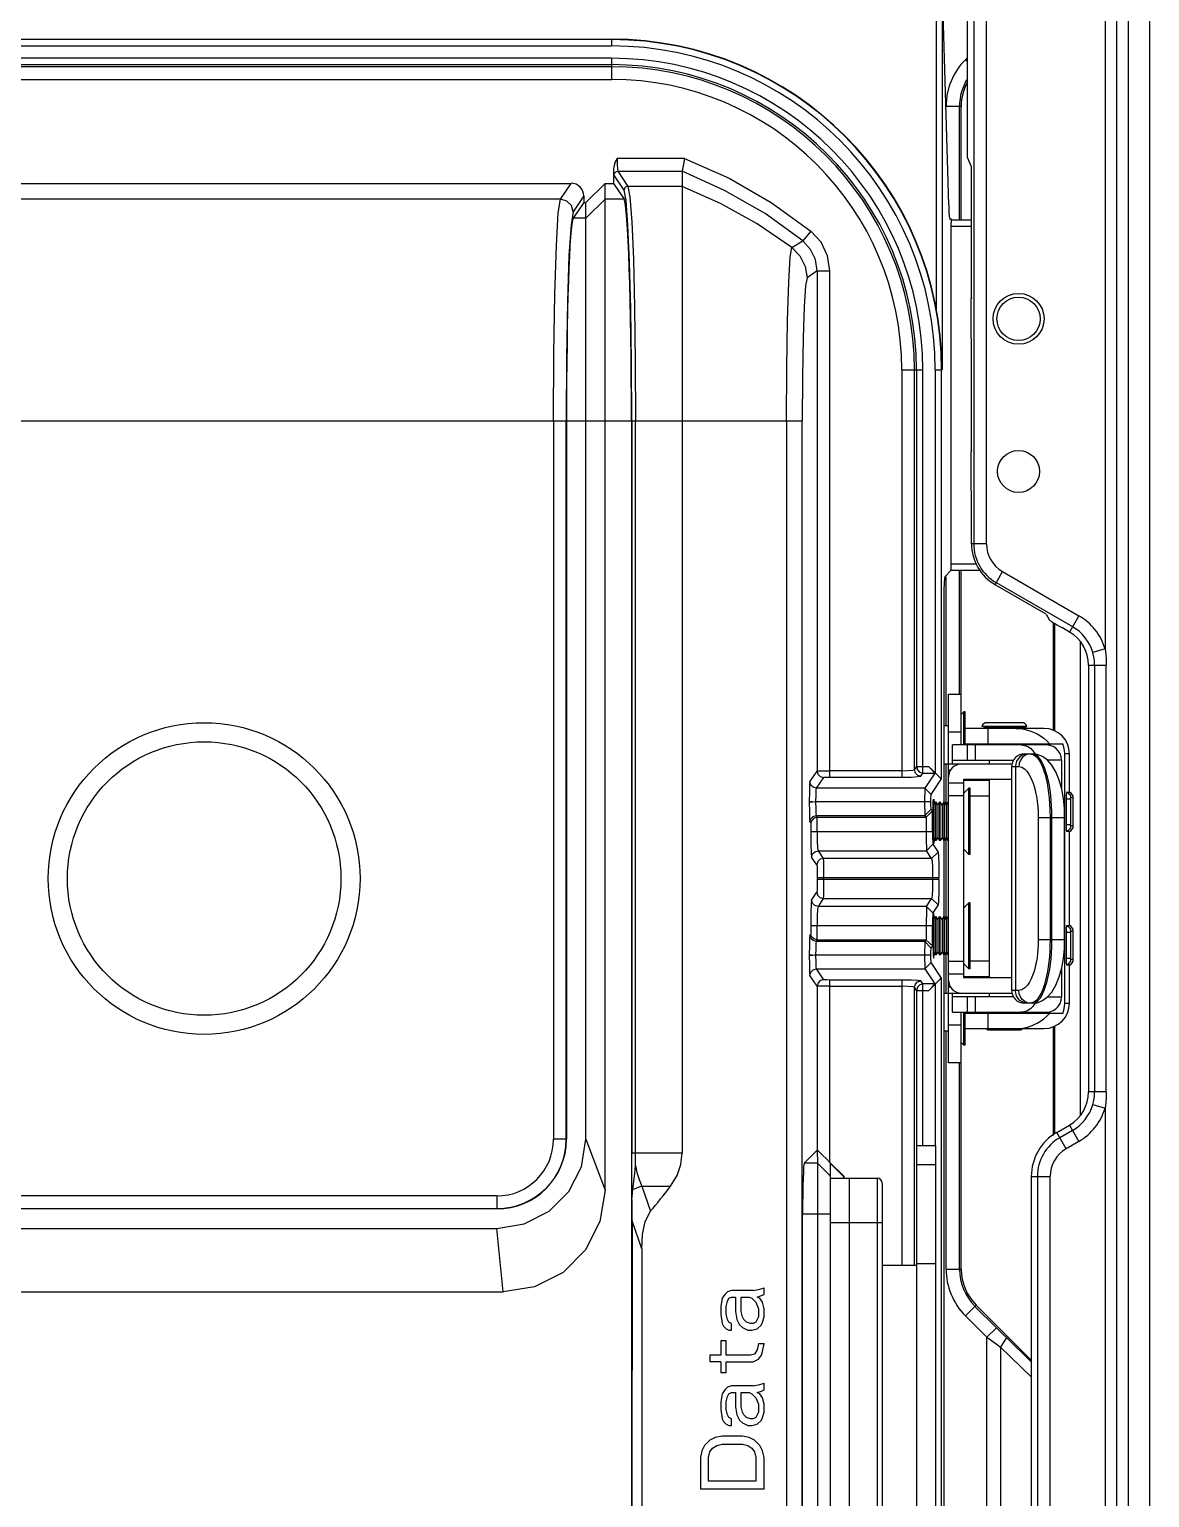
# Model space of a CAD drawing. Header units: millimetres. Extents: x -3132 to 28633, y 682 to 5849.
# Drawn here: x 23297.2 to 23385.2, y 2897.1 to 3012.5 of the extents above; entities that cross this region are included whole.
import ezdxf

# ---------------------------------------------------------------- set-up
doc = ezdxf.new("R2010")
doc.units = ezdxf.units.MM

# ---------------------------------------------------------------- blocks, each defined once
blk = doc.blocks.new('rtjg')
at = {"linetype": 'Continuous'}
for p, q in [((18550.87, 2650.12), (18550.87, 2753.38)), ((18560.19, 2753.38), (18560.19, 2641.86)), ((18562.02, 1774.2), (18562.02, 2753.42)), ((18549.87, 2752.31), (18549.87, 2650.12)), ((18561.11, 1775.24), (18561.11, 2752.38)), ((18563.69, 2752.42), (18563.69, 1775.2)), ((18549.39, 2680.49), (18549.39, 2737.31)), ((18547.9, 2676.78), (18547.43, 2692.7)), ((18546.91, 2691.33), (18546.91, 2668.58)), ((18547.41, 2663.81), (18547.41, 2691.33)), ((18521.39, 2689.76), (18457.39, 2689.76)), ((18521.39, 2689.76), (18521.39, 2689.26)), ((18457.39, 2689.26), (18521.39, 2689.26)), ((18521.39, 2688.29), (18457.39, 2688.29)), ((18521.39, 2688.29), (18521.39, 2686.63)), ((18549.39, 2688.36), (18549.21, 2688.18)), ((18549.21, 2688.18), (18549.39, 2688.01)), ((18457.39, 2687.79), (18521.39, 2687.79)), ((18521.39, 2687.63), (18457.39, 2687.63)), ((18457.39, 2686.63), (18521.39, 2686.63)), ((18548.88, 2684.51), (18547.7, 2684.51)), ((18548.75, 2675.57), (18548.75, 2684.51)), ((18548.88, 2675.57), (18548.88, 2684.51)), ((18527.14, 2680.42), (18521.85, 2680.42)), ((18527.14, 2680.42), (18526.95, 2679.42)), ((18549.69, 2679.76), (18549.39, 2680.49)), ((18521.56, 2679.6), (18521.56, 2678.46)), ((18522.39, 2677.92), (18521.59, 2679.12)), ((18521.89, 2679.42), (18522.69, 2678.22)), ((18521.89, 2679.42), (18526.95, 2679.42)), ((18526.95, 2679.42), (18526.95, 2602.21)), ((18549.69, 2669.47), (18549.69, 2679.76)), ((18460.55, 2678.46), (18518.22, 2678.46)), ((18517.39, 2677.22), (18518.22, 2678.46)), ((18519.39, 2676.96), (18520.89, 2678.46)), ((18520.89, 2599.31), (18520.89, 2678.46)), ((18520.89, 2678.46), (18521.56, 2678.46)), ((18521.56, 2678.46), (18522.39, 2677.22)), ((18526.95, 2678.22), (18522.69, 2678.22)), ((18517.39, 2677.22), (18461.39, 2677.22)), ((18519.22, 2677.47), (18518.39, 2676.22)), ((18519.22, 2676.96), (18518.39, 2675.72)), ((18519.22, 2677.47), (18519.22, 2676.96)), ((18519.22, 2676.96), (18519.39, 2676.96)), ((18520.89, 2677.22), (18519.39, 2675.72)), ((18519.39, 2603.31), (18519.39, 2676.96)), ((18522.39, 2677.22), (18520.89, 2677.22)), ((18519.39, 2675.72), (18518.39, 2675.72)), ((18548.11, 2675.64), (18547.97, 2675.64)), ((18548.09, 2675.09), (18548.11, 2675.64)), ((18549.69, 2675.57), (18548.1, 2675.57)), ((18537.06, 2674.7), (18536.44, 2673.93)), ((18548.09, 2648.53), (18548.09, 2675.09)), ((18548.09, 2675.09), (18549.69, 2675.09)), ((18535.57, 2673.41), (18536.44, 2673.93)), ((18537.56, 2671.59), (18536.77, 2671.02)), ((18537.56, 2671.59), (18537.56, 2632.26)), ((18537.56, 2671.59), (18538.55, 2671.59)), ((18538.55, 2631.78), (18538.55, 2671.59)), ((18549.69, 2669.47), (18549.67, 2669.37)), ((18549.67, 2666.25), (18549.67, 2669.37)), ((18549.67, 2666.25), (18549.69, 2666.15)), ((18549.69, 2657.47), (18549.69, 2666.15)), ((18544.21, 2663.81), (18544.21, 2631.78)), ((18544.21, 2663.81), (18545.87, 2663.81)), ((18545.21, 2632.36), (18545.21, 2663.81)), ((18545.37, 2663.81), (18545.37, 2632.6)), ((18545.87, 2632.1), (18545.87, 2663.81)), ((18546.84, 2663.81), (18546.84, 2632.11)), ((18546.84, 2663.81), (18547.34, 2663.81)), ((18547.34, 2631.65), (18547.34, 2663.81)), ((18460.94, 2659.79), (18517.84, 2659.79)), ((18516.84, 2659.79), (18516.84, 2603.31)), ((18517.84, 2603.31), (18517.84, 2659.79)), ((18517.86, 2659.79), (18517.86, 2603.31)), ((18517.86, 2659.79), (18522.97, 2659.79)), ((18522.97, 2659.79), (18522.97, 2573.36)), ((18522.99, 2659.79), (18522.99, 2602.21)), ((18522.99, 2659.79), (18536.38, 2659.79)), ((18523.29, 2602.21), (18523.29, 2659.79)), ((18535.16, 2659.79), (18535.16, 1965.24)), ((18536.38, 1966.32), (18536.38, 2659.79)), ((18549.69, 2657.47), (18549.67, 2657.37)), ((18549.67, 2654.25), (18549.67, 2657.37)), ((18549.67, 2654.25), (18549.69, 2654.15)), ((18549.69, 2650.12), (18549.69, 2654.15)), ((18550.87, 2650.12), (18549.69, 2650.12)), ((18548.1, 2648.05), (18547.59, 2647.53)), ((18548.1, 2648.05), (18548.09, 2648.53)), ((18550.1, 2648.53), (18548.09, 2648.53)), ((18548.1, 2648.05), (18550.38, 2648.05)), ((18548.75, 2638.31), (18548.75, 2648.05)), ((18548.88, 2638.31), (18548.88, 2648.05)), ((18551.54, 2646.91), (18552.13, 2647.94)), ((18552.13, 2647.94), (18558.13, 2644.47)), ((18547.7, 2635.81), (18547.7, 2647.53)), ((18555.57, 2644.59), (18551.54, 2646.91)), ((18551.63, 2647.07), (18557.63, 2643.61)), ((18547.53, 2646.51), (18547.53, 2629.81)), ((18555.57, 2644.59), (18555.83, 2644.13)), ((18558.13, 2644.47), (18557.39, 2643.19)), ((18556.11, 2643.94), (18556.11, 2635.46)), ((18556.25, 2635.41), (18556.25, 2643.86)), ((18557.39, 2643.19), (18556.83, 2643.51)), ((18558.25, 2605.2), (18558.25, 2642.42)), ((18560.19, 2641.86), (18559.23, 2641.58)), ((18558.89, 2640.59), (18558.89, 2607.03)), ((18558.89, 2640.59), (18560.28, 2640.59)), ((18559.37, 2640.59), (18559.37, 2607.03)), ((18560.28, 2607.03), (18560.28, 2640.59)), ((18547.89, 2609.31), (18547.89, 2638.31)), ((18547.89, 2638.31), (18548.89, 2638.31)), ((18548.89, 2634.31), (18548.89, 2638.31)), ((18549.09, 2636.91), (18548.89, 2636.71)), ((18549.09, 2634.31), (18549.09, 2636.91)), ((18549.19, 2636.91), (18549.09, 2636.91)), ((18549.19, 2634.31), (18549.19, 2636.91)), ((18547.89, 2635.81), (18547.53, 2635.81)), ((18548.89, 2635.31), (18547.89, 2635.31)), ((18555.39, 2635.61), (18549.19, 2635.61)), ((18554.04, 2635.76), (18550.51, 2635.76)), ((18550.71, 2635.71), (18550.51, 2635.76)), ((18550.71, 2635.71), (18553.84, 2635.71)), ((18553.66, 2636.05), (18550.89, 2636.05)), ((18551.01, 2634.41), (18551.01, 2635.61)), ((18551.08, 2635.71), (18551.08, 2635.61)), ((18553.48, 2635.71), (18553.48, 2635.61)), ((18553.84, 2635.71), (18554.04, 2635.76)), ((18548.19, 2632.81), (18548.19, 2634.31)), ((18555.58, 2634.31), (18548.19, 2634.31)), ((18549.19, 2634.41), (18556.86, 2634.41)), ((18549.39, 2633.11), (18549.39, 2634.31)), ((18549.99, 2634.31), (18549.99, 2633.11)), ((18551.08, 2634.41), (18551.08, 2634.31)), ((18553.48, 2634.41), (18553.48, 2634.31)), ((18555.84, 2634.41), (18555.84, 2634.28)), ((18552.87, 2632.81), (18547.53, 2632.81)), ((18547.7, 2629.58), (18547.7, 2632.81)), ((18548.19, 2633.11), (18552.99, 2633.11)), ((18551.08, 2633.11), (18551.08, 2632.81)), ((18553.85, 2633.61), (18554.48, 2633.61)), ((18554.08, 2633.61), (18553.87, 2633.58)), ((18556.77, 2633.11), (18555.68, 2633.11)), ((18556.77, 2633.11), (18556.77, 2630.88)), ((18557.03, 2614.01), (18557.03, 2633.61)), ((18557.39, 2633.61), (18557.03, 2633.61)), ((18557.39, 2630.61), (18557.39, 2633.61)), ((18536.99, 2631.42), (18537.56, 2632.26)), ((18538.05, 2631.76), (18537.49, 2630.92)), ((18544.21, 2632.28), (18538.55, 2632.28)), ((18538.55, 2631.78), (18544.21, 2631.78)), ((18545.21, 2632.36), (18545.37, 2632.6)), ((18546.35, 2632.6), (18545.37, 2632.6)), ((18545.71, 2631.86), (18545.87, 2632.1)), ((18545.87, 2632.1), (18546.8, 2632.1)), ((18546.8, 2632.1), (18546.02, 2630.92)), ((18546.35, 2632.6), (18546.84, 2632.11)), ((18546.52, 2630.42), (18547.34, 2631.65)), ((18548.03, 2632.31), (18547.89, 2632.31)), ((18552.85, 2615.01), (18552.85, 2632.61)), ((18552.85, 2632.61), (18553.4, 2632.61)), ((18553.15, 2632.61), (18553.15, 2615.01)), ((18546.02, 2630.92), (18537.49, 2630.92)), ((18546.02, 2630.92), (18546, 2629.84)), ((18546.52, 2630.42), (18546.02, 2630.92)), ((18549.09, 2631.31), (18547.89, 2631.31)), ((18549.09, 2616.01), (18549.09, 2631.61)), ((18549.09, 2631.61), (18552.85, 2631.61)), ((18551.08, 2631.51), (18549.09, 2631.51)), ((18549.49, 2630.91), (18549.09, 2630.51)), ((18549.19, 2631.51), (18549.19, 2631.61)), ((18549.49, 2625.71), (18549.49, 2630.91)), ((18549.59, 2630.91), (18549.49, 2630.91)), ((18549.59, 2625.71), (18549.59, 2630.91)), ((18551.08, 2631.61), (18551.08, 2616.01)), ((18557.18, 2630.61), (18557.39, 2630.61)), ((18546.5, 2629.84), (18537.44, 2629.84)), ((18546, 2629.84), (18546.02, 2628.76)), ((18546.71, 2630.03), (18546.72, 2630.06)), ((18546.72, 2630.06), (18546.74, 2630.03)), ((18546.73, 2629.58), (18546.86, 2629.81)), ((18546.73, 2629.58), (18546.73, 2627.04)), ((18546.74, 2630.03), (18546.76, 2629.82)), ((18546.76, 2629.82), (18546.76, 2629.64)), ((18546.86, 2629.81), (18546.86, 2626.81)), ((18546.92, 2629.81), (18546.86, 2629.81)), ((18546.92, 2626.81), (18546.92, 2629.81)), ((18547.05, 2629.58), (18546.92, 2629.81)), ((18547.05, 2629.58), (18547.19, 2629.81)), ((18547.05, 2629.58), (18547.05, 2627.04)), ((18547.19, 2629.81), (18547.19, 2626.81)), ((18547.24, 2629.81), (18547.19, 2629.81)), ((18547.24, 2626.81), (18547.24, 2629.81)), ((18547.38, 2629.58), (18547.24, 2629.81)), ((18547.38, 2629.58), (18547.51, 2629.81)), ((18547.38, 2629.58), (18547.38, 2627.04)), ((18547.51, 2629.81), (18547.51, 2626.81)), ((18547.57, 2629.81), (18547.51, 2629.81)), ((18547.57, 2626.81), (18547.57, 2629.81)), ((18547.7, 2629.58), (18547.57, 2629.81)), ((18547.7, 2629.58), (18547.84, 2629.81)), ((18547.7, 2629.58), (18547.7, 2627.04)), ((18547.84, 2629.81), (18547.84, 2626.81)), ((18547.89, 2629.81), (18547.84, 2629.81)), ((18549.09, 2630.31), (18547.89, 2630.31)), ((18549.59, 2630.31), (18551.08, 2630.31)), ((18557.12, 2630.06), (18557.12, 2628.06)), ((18557.47, 2630.06), (18557.12, 2630.06)), ((18557.47, 2630.06), (18557.47, 2628.06)), ((18557.69, 2630.15), (18557.48, 2630.15)), ((18557.69, 2627.97), (18557.69, 2630.15)), ((18536.99, 2628.26), (18537.07, 2628.18)), ((18537.07, 2628.18), (18537.07, 2627.49)), ((18537.57, 2628.63), (18537.49, 2628.76)), ((18537.49, 2628.76), (18546.02, 2628.76)), ((18537.56, 2627.49), (18537.57, 2628.63)), ((18537.57, 2628.63), (18546.11, 2628.63)), ((18546.5, 2629.24), (18546.02, 2628.76)), ((18546.02, 2628.76), (18546.11, 2628.63)), ((18546.62, 2629.14), (18546.12, 2628.63)), ((18546.12, 2628.63), (18546.12, 2627.49)), ((18546.64, 2629.12), (18546.5, 2629.24)), ((18546.62, 2627.49), (18546.62, 2629.14)), ((18554.93, 2628.61), (18554.93, 2619.01)), ((18554.93, 2628.61), (18557.01, 2628.61)), ((18555.87, 2628.61), (18555.87, 2619.01)), ((18556.01, 2619.01), (18556.01, 2628.61)), ((18557.01, 2619.01), (18557.01, 2628.61)), ((18546.62, 2627.49), (18537.07, 2627.49)), ((18546.69, 2626.8), (18546.68, 2627.19)), ((18546.73, 2627.04), (18546.86, 2626.81)), ((18547.05, 2627.04), (18546.92, 2626.81)), ((18547.05, 2627.04), (18547.19, 2626.81)), ((18547.38, 2627.04), (18547.24, 2626.81)), ((18547.38, 2627.04), (18547.51, 2626.81)), ((18547.7, 2627.04), (18547.57, 2626.81)), ((18547.7, 2620.58), (18547.7, 2627.04)), ((18547.7, 2627.04), (18547.84, 2626.81)), ((18557.12, 2628.06), (18557.47, 2628.06)), ((18557.39, 2627.51), (18557.18, 2627.51)), ((18557.39, 2620.11), (18557.39, 2627.51)), ((18557.48, 2627.97), (18557.69, 2627.97)), ((18537.63, 2625.99), (18538.04, 2625.38)), ((18537.63, 2625.99), (18546.15, 2625.99)), ((18546.65, 2626.5), (18546.15, 2625.99)), ((18546.56, 2625.38), (18546.15, 2625.99)), ((18547.06, 2625.88), (18546.56, 2625.38)), ((18546.65, 2626.5), (18547.06, 2625.88)), ((18546.74, 2626.59), (18546.72, 2626.56)), ((18546.92, 2626.81), (18546.86, 2626.81)), ((18547.24, 2626.81), (18547.19, 2626.81)), ((18547.57, 2626.81), (18547.51, 2626.81)), ((18547.53, 2626.81), (18547.53, 2620.81)), ((18547.89, 2626.81), (18547.84, 2626.81)), ((18549.49, 2625.71), (18549.09, 2626.11)), ((18537.54, 2624.89), (18537.13, 2625.5)), ((18546.56, 2625.38), (18538.04, 2625.38)), ((18549.59, 2625.71), (18549.49, 2625.71)), ((18537.57, 2623.89), (18537.57, 2623.73)), ((18537.57, 2623.89), (18547.13, 2623.89)), ((18547.13, 2623.73), (18537.57, 2623.73)), ((18538.07, 2623.73), (18538.07, 2623.89)), ((18546.63, 2623.89), (18546.63, 2623.73)), ((18547.13, 2623.73), (18547.13, 2623.89)), ((18537.13, 2622.12), (18537.54, 2622.73)), ((18538.04, 2622.23), (18537.63, 2621.62)), ((18546.15, 2621.62), (18537.63, 2621.62)), ((18538.04, 2622.23), (18546.56, 2622.23)), ((18546.15, 2621.41), (18546.12, 2620.13)), ((18546.15, 2621.62), (18546.56, 2622.23)), ((18546.15, 2621.62), (18546.15, 2621.41)), ((18546.65, 2621.12), (18546.15, 2621.62)), ((18547.06, 2621.73), (18546.56, 2622.23)), ((18547.06, 2621.73), (18546.65, 2621.12)), ((18549.49, 2621.91), (18549.09, 2621.51)), ((18549.49, 2616.71), (18549.49, 2621.91)), ((18549.59, 2621.91), (18549.49, 2621.91)), ((18549.59, 2616.71), (18549.59, 2621.91)), ((18537.07, 2620.13), (18537.07, 2619.44)), ((18537.07, 2620.13), (18546.62, 2620.13)), ((18537.57, 2618.99), (18537.56, 2620.13)), ((18546.12, 2620.13), (18546.12, 2618.99)), ((18546.62, 2618.48), (18546.62, 2620.13)), ((18546.69, 2620.82), (18546.68, 2620.42)), ((18546.74, 2621.03), (18546.72, 2621.06)), ((18546.73, 2620.58), (18546.86, 2620.81)), ((18546.73, 2620.58), (18546.73, 2618.04)), ((18546.86, 2620.81), (18546.86, 2617.81)), ((18546.92, 2620.81), (18546.86, 2620.81)), ((18546.92, 2617.81), (18546.92, 2620.81)), ((18547.05, 2620.58), (18546.92, 2620.81)), ((18547.05, 2620.58), (18547.19, 2620.81)), ((18547.05, 2620.58), (18547.05, 2618.04)), ((18547.19, 2620.81), (18547.19, 2617.81)), ((18547.24, 2620.81), (18547.19, 2620.81)), ((18547.24, 2617.81), (18547.24, 2620.81)), ((18547.38, 2620.58), (18547.24, 2620.81)), ((18547.38, 2620.58), (18547.51, 2620.81)), ((18547.38, 2620.58), (18547.38, 2618.04)), ((18547.51, 2620.81), (18547.51, 2617.81)), ((18547.57, 2620.81), (18547.51, 2620.81)), ((18547.57, 2617.81), (18547.57, 2620.81)), ((18547.7, 2620.58), (18547.57, 2620.81)), ((18547.7, 2620.58), (18547.84, 2620.81)), ((18547.7, 2620.58), (18547.7, 2618.04)), ((18547.84, 2620.81), (18547.84, 2617.81)), ((18547.89, 2620.81), (18547.84, 2620.81)), ((18557.18, 2620.11), (18557.39, 2620.11)), ((18537.07, 2619.44), (18536.99, 2619.36)), ((18537.49, 2618.86), (18537.57, 2618.99)), ((18537.57, 2618.99), (18546.11, 2618.99)), ((18546.11, 2618.99), (18546.02, 2618.86)), ((18546.64, 2618.5), (18546.11, 2618.99)), ((18554.93, 2619.01), (18557.01, 2619.01)), ((18557.12, 2619.56), (18557.12, 2617.56)), ((18557.47, 2619.56), (18557.12, 2619.56)), ((18557.47, 2619.56), (18557.47, 2617.56)), ((18557.69, 2619.65), (18557.48, 2619.65)), ((18557.69, 2617.47), (18557.69, 2619.65)), ((18546.5, 2617.78), (18537.44, 2617.78)), ((18546.02, 2618.86), (18537.49, 2618.86)), ((18546.02, 2618.86), (18546, 2617.78)), ((18546, 2617.78), (18546.02, 2616.7)), ((18546.5, 2618.37), (18546.02, 2618.86)), ((18546.5, 2618.37), (18546.64, 2618.5)), ((18546.73, 2618.04), (18546.86, 2617.81)), ((18546.74, 2617.59), (18546.76, 2617.8)), ((18546.76, 2617.8), (18546.76, 2617.98)), ((18546.92, 2617.81), (18546.86, 2617.81)), ((18547.05, 2618.04), (18546.92, 2617.81)), ((18547.05, 2618.04), (18547.19, 2617.81)), ((18547.24, 2617.81), (18547.19, 2617.81)), ((18547.38, 2618.04), (18547.24, 2617.81)), ((18547.38, 2618.04), (18547.51, 2617.81)), ((18547.57, 2617.81), (18547.51, 2617.81)), ((18547.53, 2617.81), (18547.53, 2469.11)), ((18547.7, 2618.04), (18547.57, 2617.81)), ((18547.7, 2614.81), (18547.7, 2618.04)), ((18547.7, 2618.04), (18547.84, 2617.81)), ((18547.89, 2617.81), (18547.84, 2617.81)), ((18537.49, 2616.7), (18538.05, 2615.86)), ((18537.49, 2616.7), (18546.02, 2616.7)), ((18546.52, 2617.2), (18546.02, 2616.7)), ((18546.02, 2616.7), (18546.81, 2615.52)), ((18547.34, 2615.97), (18546.52, 2617.2)), ((18546.71, 2617.59), (18546.72, 2617.56)), ((18546.72, 2617.56), (18546.74, 2617.59)), ((18547.89, 2617.31), (18549.09, 2617.31)), ((18549.49, 2616.71), (18549.09, 2617.11)), ((18549.59, 2616.71), (18549.49, 2616.71)), ((18551.08, 2617.31), (18549.59, 2617.31)), ((18556.77, 2616.74), (18556.77, 2614.51)), ((18557.12, 2617.56), (18557.47, 2617.56)), ((18557.39, 2617.01), (18557.18, 2617.01)), ((18557.39, 2614.01), (18557.39, 2617.01)), ((18557.48, 2617.47), (18557.69, 2617.47)), ((18537.56, 2615.36), (18536.99, 2616.2)), ((18538.55, 2601.5), (18538.55, 2615.83)), ((18544.21, 2615.83), (18538.55, 2615.83)), ((18544.21, 2615.83), (18544.21, 2593.41)), ((18545.87, 2615.52), (18545.71, 2615.76)), ((18545.87, 2615.44), (18545.87, 2615.52)), ((18546.81, 2615.52), (18545.87, 2615.52)), ((18546.84, 2615.51), (18546.35, 2615.02)), ((18546.84, 2615.51), (18546.84, 2602.81)), ((18547.34, 2391.65), (18547.34, 2615.97)), ((18547.89, 2616.31), (18549.09, 2616.31)), ((18549.09, 2616.11), (18551.08, 2616.11)), ((18552.85, 2616.01), (18549.09, 2616.01)), ((18549.19, 2616.01), (18549.19, 2616.11)), ((18537.56, 2615.36), (18537.56, 2602.45)), ((18538.55, 2615.34), (18544.21, 2615.34)), ((18545.21, 2593.41), (18545.21, 2615.26)), ((18545.37, 2615.02), (18545.21, 2615.26)), ((18545.37, 2615.02), (18545.37, 2593.41)), ((18545.37, 2615.02), (18546.35, 2615.02)), ((18545.87, 2602.81), (18545.87, 2615.44)), ((18547.53, 2614.81), (18552.87, 2614.81)), ((18547.89, 2615.31), (18548.03, 2615.31)), ((18548.19, 2613.31), (18548.19, 2614.81)), ((18552.99, 2614.51), (18548.19, 2614.51)), ((18549.39, 2613.31), (18549.39, 2614.51)), ((18549.99, 2614.51), (18549.99, 2613.31)), ((18551.08, 2614.81), (18551.08, 2614.51)), ((18553.4, 2615.01), (18552.85, 2615.01)), ((18555.68, 2614.51), (18556.77, 2614.51)), ((18548.19, 2613.31), (18555.58, 2613.31)), ((18548.89, 2609.31), (18548.89, 2613.31)), ((18549.09, 2610.71), (18549.09, 2613.31)), ((18549.19, 2610.71), (18549.19, 2613.31)), ((18556.86, 2613.21), (18549.19, 2613.21)), ((18551.01, 2612.01), (18551.01, 2613.21)), ((18551.08, 2613.31), (18551.08, 2613.21)), ((18553.48, 2613.31), (18553.48, 2613.21)), ((18554.48, 2614.01), (18553.85, 2614.01)), ((18554.08, 2614.01), (18553.87, 2614.03)), ((18554.59, 2614.08), (18554.34, 2614.01)), ((18555.84, 2613.34), (18555.84, 2613.21)), ((18557.03, 2614.01), (18557.39, 2614.01)), ((18547.89, 2612.31), (18548.89, 2612.31)), ((18549.19, 2612.01), (18555.39, 2612.01)), ((18556.11, 2612.15), (18556.11, 2603.62)), ((18556.25, 2603.74), (18556.25, 2612.2)), ((18547.89, 2611.81), (18547.53, 2611.81)), ((18547.7, 2593.11), (18547.7, 2611.81)), ((18549.09, 2610.71), (18548.89, 2610.91)), ((18550.98, 2611.91), (18553.58, 2611.91)), ((18549.19, 2610.71), (18549.09, 2610.71)), ((18548.89, 2609.31), (18547.89, 2609.31)), ((18548.75, 2593.11), (18548.75, 2609.31)), ((18548.88, 2593.11), (18548.88, 2609.31)), ((18560.28, 2607.03), (18558.89, 2607.03)), ((18559.23, 2606.04), (18560.19, 2605.76)), ((18560.19, 2605.76), (18560.19, 2401.86)), ((18556.39, 2603.85), (18557.39, 2604.43)), ((18557.63, 2604.01), (18556.63, 2603.43)), ((18557.39, 2604.43), (18558.13, 2603.14)), ((18517.86, 2603.31), (18516.84, 2603.31)), ((18519.39, 2603.31), (18520.89, 2599.31)), ((18545.39, 2570.31), (18545.39, 2602.81)), ((18546.89, 2602.81), (18545.39, 2602.81)), ((18546.89, 2569.81), (18546.89, 2602.81)), ((18557.13, 2602.57), (18556.39, 2603.85)), ((18558.13, 2603.14), (18557.13, 2602.57)), ((18526.95, 2602.21), (18522.99, 2602.21)), ((18536.55, 2601.44), (18537.56, 2602.45)), ((18537.57, 2602.46), (18537.59, 2601.44)), ((18537.59, 2602.45), (18537.57, 2602.46)), ((18537.59, 2601.44), (18536.55, 2601.44)), ((18537.59, 2601.44), (18537.59, 2566.17)), ((18538.59, 2600.44), (18537.59, 2601.44)), ((18538.55, 2601.5), (18539.65, 2600.42)), ((18538.59, 2601.44), (18538.59, 2566.18)), ((18539.63, 2600.4), (18538.59, 2601.44)), ((18546.89, 2601.31), (18545.39, 2601.31)), ((18523.78, 2599.62), (18524.47, 2597.67)), ((18523.78, 2599.62), (18526.04, 2599.62)), ((18538.59, 2600.26), (18542.27, 2600.26)), ((18539.63, 2600.4), (18539.65, 2600.42)), ((18539.63, 2600.4), (18539.63, 2600.26)), ((18539.65, 2600.42), (18539.65, 2600.26)), ((18540.09, 2600.26), (18540.09, 2567.36)), ((18542.27, 2600.26), (18542.27, 2567.36)), ((18542.67, 2599.86), (18542.67, 2567.76)), ((18554.39, 2600.39), (18554.39, 2558.43)), ((18554.39, 2600.39), (18555.87, 2600.39)), ((18554.87, 2600.39), (18554.87, 2558.43)), ((18555.87, 2558.43), (18555.87, 2600.39)), ((18512.39, 2598.86), (18466.39, 2598.86)), ((18512.39, 2598.86), (18512.39, 2597.84)), ((18466.39, 2597.86), (18512.39, 2597.86)), ((18536.42, 2570.17), (18536.42, 2597.45)), ((18536.42, 2597.45), (18538.59, 2597.45)), ((18466.39, 2596.31), (18512.39, 2596.31)), ((18512.89, 2591.31), (18512.39, 2596.31)), ((18523.02, 2596.89), (18523.01, 2573.36)), ((18523.79, 2594.71), (18523.02, 2596.89)), ((18538.59, 2596.76), (18542.67, 2596.76)), ((18523.79, 2594.71), (18523.79, 2573.36)), ((18545.39, 2593.55), (18546.89, 2593.55)), ((18542.67, 2593.41), (18545.39, 2593.41)), ((18547.7, 2593.11), (18548.88, 2593.11)), ((18465.89, 2591.31), (18512.89, 2591.31)), ((18530.52, 2591.33), (18530.3, 2591.12)), ((18530.84, 2591.43), (18530.52, 2591.33)), ((18532.54, 2591.43), (18530.84, 2591.43)), ((18532.54, 2591.43), (18533.07, 2591.54)), ((18533.07, 2591.54), (18533.39, 2591.64)), ((18533.39, 2591.12), (18533.39, 2591.64)), ((18530.09, 2590.81), (18529.98, 2590.18)), ((18529.98, 2590.18), (18529.98, 2589.56)), ((18530.3, 2591.12), (18530.09, 2590.81)), ((18530.41, 2590.18), (18530.52, 2590.6)), ((18530.41, 2589.56), (18530.41, 2590.18)), ((18530.52, 2590.6), (18530.62, 2590.81)), ((18530.62, 2590.81), (18530.84, 2590.91)), ((18530.84, 2590.91), (18531.15, 2590.91)), ((18531.15, 2590.91), (18531.15, 2589.77)), ((18531.58, 2589.77), (18531.58, 2590.91)), ((18531.58, 2590.91), (18532.22, 2590.91)), ((18532.22, 2590.91), (18532.43, 2590.81)), ((18532.43, 2590.81), (18532.75, 2590.5)), ((18532.75, 2590.5), (18532.96, 2589.98)), ((18532.86, 2590.91), (18533.18, 2591.02)), ((18533.07, 2590.81), (18532.86, 2590.91)), ((18533.28, 2590.5), (18533.07, 2590.81)), ((18533.18, 2591.02), (18533.39, 2591.12)), ((18533.39, 2589.98), (18533.28, 2590.5)), ((18550.05, 2590.28), (18549.21, 2589.44)), ((18551.65, 2588.5), (18549.96, 2590.18)), ((18554.39, 2585.94), (18550.05, 2590.28)), ((18529.98, 2589.56), (18530.09, 2588.83)), ((18530.52, 2589.14), (18530.41, 2589.56)), ((18530.62, 2588.93), (18530.52, 2589.14)), ((18530.84, 2588.83), (18530.62, 2588.93)), ((18531.15, 2589.77), (18531.26, 2589.14)), ((18531.26, 2589.14), (18531.47, 2588.73)), ((18531.69, 2589.35), (18531.58, 2589.77)), ((18531.79, 2589.14), (18531.69, 2589.35)), ((18532.01, 2588.93), (18531.79, 2589.14)), ((18532.33, 2588.83), (18532.01, 2588.93)), ((18532.75, 2588.93), (18532.54, 2588.83)), ((18532.96, 2589.35), (18532.75, 2588.93)), ((18532.96, 2589.98), (18532.96, 2589.35)), ((18533.18, 2588.73), (18533.28, 2588.93)), ((18533.28, 2588.93), (18533.39, 2589.35)), ((18533.39, 2589.35), (18533.39, 2589.98)), ((18549.21, 2589.44), (18550.9, 2587.75)), ((18530.09, 2588.83), (18530.2, 2588.62)), ((18530.2, 2588.62), (18530.41, 2588.41)), ((18530.41, 2588.41), (18530.62, 2588.31)), ((18530.62, 2588.31), (18530.84, 2588.31)), ((18530.84, 2588.31), (18530.84, 2588.83)), ((18531.47, 2588.73), (18531.69, 2588.52)), ((18531.69, 2588.52), (18532.11, 2588.31)), ((18532.11, 2588.31), (18532.43, 2588.31)), ((18532.54, 2588.83), (18532.33, 2588.83)), ((18532.43, 2588.31), (18532.86, 2588.41)), ((18532.86, 2588.41), (18533.18, 2588.73)), ((18550.9, 2587.75), (18551.65, 2588.5)), ((18529.98, 2587.48), (18529.98, 2586.33)), ((18530.41, 2587.48), (18529.98, 2587.48)), ((18530.41, 2586.33), (18530.41, 2587.48)), ((18532.86, 2586.75), (18532.64, 2586.43)), ((18532.96, 2587.27), (18532.86, 2586.75)), ((18532.96, 2587.27), (18533.39, 2587.27)), ((18533.18, 2586.33), (18533.28, 2586.64)), ((18533.28, 2586.64), (18533.39, 2587.27)), ((18550.9, 2554.56), (18550.9, 2587.75)), ((18552.43, 2587.72), (18551.97, 2586.98)), ((18551.97, 2586.98), (18551.97, 2555.3)), ((18551.97, 2586.98), (18554.39, 2584.64)), ((18554.39, 2585.83), (18552.43, 2587.72)), ((18529.13, 2586.33), (18529.13, 2585.81)), ((18529.98, 2586.33), (18529.13, 2586.33)), ((18529.98, 2585.81), (18529.13, 2585.81)), ((18529.98, 2585.81), (18529.98, 2584.98)), ((18532.33, 2586.33), (18530.41, 2586.33)), ((18530.41, 2584.98), (18530.41, 2585.81)), ((18530.41, 2585.81), (18532.54, 2585.81)), ((18532.64, 2586.43), (18532.33, 2586.33)), ((18532.54, 2585.81), (18532.96, 2586.02)), ((18532.96, 2586.02), (18533.18, 2586.33)), ((18529.98, 2584.98), (18530.41, 2584.98)), ((18530.09, 2583.31), (18529.98, 2582.68)), ((18530.3, 2583.62), (18530.09, 2583.31)), ((18530.52, 2583.83), (18530.3, 2583.62)), ((18530.84, 2583.93), (18530.52, 2583.83)), ((18530.52, 2583.1), (18530.62, 2583.31)), ((18530.62, 2583.31), (18530.84, 2583.41)), ((18532.54, 2583.93), (18530.84, 2583.93)), ((18530.84, 2583.41), (18531.15, 2583.41)), ((18531.15, 2583.41), (18531.15, 2582.27)), ((18531.58, 2582.27), (18531.58, 2583.41)), ((18531.58, 2583.41), (18532.22, 2583.41)), ((18532.22, 2583.41), (18532.43, 2583.31)), ((18532.43, 2583.31), (18532.75, 2583)), ((18532.54, 2583.93), (18533.07, 2584.04)), ((18532.86, 2583.41), (18533.18, 2583.52)), ((18533.07, 2583.31), (18532.86, 2583.41)), ((18533.07, 2584.04), (18533.39, 2584.14)), ((18533.28, 2583), (18533.07, 2583.31)), ((18533.18, 2583.52), (18533.39, 2583.62)), ((18533.39, 2583.62), (18533.39, 2584.14)), ((18529.98, 2582.68), (18529.98, 2582.06)), ((18529.98, 2582.06), (18530.09, 2581.33)), ((18530.41, 2582.68), (18530.52, 2583.1)), ((18530.41, 2582.06), (18530.41, 2582.68)), ((18530.52, 2581.64), (18530.41, 2582.06)), ((18531.15, 2582.27), (18531.26, 2581.64)), ((18531.69, 2581.85), (18531.58, 2582.27)), ((18532.75, 2583), (18532.96, 2582.48)), ((18532.96, 2582.48), (18532.96, 2581.85)), ((18533.39, 2582.48), (18533.28, 2583)), ((18533.39, 2581.85), (18533.39, 2582.48)), ((18530.09, 2581.33), (18530.2, 2581.12)), ((18530.2, 2581.12), (18530.41, 2580.91)), ((18530.41, 2580.91), (18530.62, 2580.81)), ((18530.62, 2581.43), (18530.52, 2581.64)), ((18530.84, 2581.33), (18530.62, 2581.43)), ((18530.84, 2580.81), (18530.84, 2581.33)), ((18531.26, 2581.64), (18531.47, 2581.23)), ((18531.47, 2581.23), (18531.69, 2581.02)), ((18531.79, 2581.64), (18531.69, 2581.85)), ((18531.69, 2581.02), (18532.11, 2580.81)), ((18532.01, 2581.43), (18531.79, 2581.64)), ((18532.33, 2581.33), (18532.01, 2581.43)), ((18532.54, 2581.33), (18532.33, 2581.33)), ((18532.43, 2580.81), (18532.86, 2580.91)), ((18532.75, 2581.43), (18532.54, 2581.33)), ((18532.96, 2581.85), (18532.75, 2581.43)), ((18532.86, 2580.91), (18533.18, 2581.23)), ((18533.18, 2581.23), (18533.28, 2581.43)), ((18533.28, 2581.43), (18533.39, 2581.85)), ((18529.56, 2579.87), (18529.13, 2579.66)), ((18530.09, 2579.98), (18529.56, 2579.87)), ((18531.69, 2579.98), (18530.09, 2579.98)), ((18530.62, 2580.81), (18530.84, 2580.81)), ((18532.22, 2579.87), (18531.69, 2579.98)), ((18532.11, 2580.81), (18532.43, 2580.81)), ((18532.64, 2579.66), (18532.22, 2579.87)), ((18528.5, 2578.83), (18528.39, 2578.31)), ((18528.71, 2579.25), (18528.5, 2578.83)), ((18529.13, 2579.66), (18528.71, 2579.25)), ((18529.03, 2578.31), (18529.13, 2578.73)), ((18529.13, 2578.73), (18529.35, 2579.04)), ((18529.35, 2579.04), (18529.67, 2579.25)), ((18529.67, 2579.25), (18530.09, 2579.35)), ((18530.09, 2579.35), (18531.69, 2579.35)), ((18531.69, 2579.35), (18532.11, 2579.25)), ((18532.11, 2579.25), (18532.43, 2579.04)), ((18532.43, 2579.04), (18532.64, 2578.73)), ((18533.07, 2579.25), (18532.64, 2579.66)), ((18532.64, 2578.73), (18532.75, 2578.31)), ((18533.28, 2578.83), (18533.07, 2579.25)), ((18533.39, 2578.31), (18533.28, 2578.83)), ((18528.39, 2578.31), (18528.39, 2575.81)), ((18529.03, 2576.43), (18529.03, 2578.31)), ((18532.75, 2578.31), (18532.75, 2576.43)), ((18533.39, 2575.81), (18533.39, 2578.31)), ((18532.75, 2576.43), (18529.03, 2576.43)), ((18533.39, 2575.81), (18528.39, 2575.81))]:
    blk.add_line(p, q, dxfattribs=at)
for points in [[(18521.85, 2680.42), (18521.7, 2680.14), (18521.6, 2679.87), (18521.56, 2679.6)], [(18521.85, 2680.42), (18521.85, 2679.93), (18521.87, 2679.57), (18521.89, 2679.42)], [(18527.14, 2680.42), (18530.64, 2678.86), (18533.96, 2676.95), (18537.06, 2674.7)], [(18521.56, 2679.6), (18521.57, 2679.35), (18521.58, 2679.18), (18521.59, 2679.12)], [(18521.59, 2679.12), (18521.63, 2679.26), (18521.74, 2679.37), (18521.89, 2679.42)], [(18536.44, 2673.93), (18533.47, 2676.08), (18530.29, 2677.91), (18526.95, 2679.42)], [(18522.69, 2678.22), (18522.54, 2678.18), (18522.43, 2678.07), (18522.39, 2677.92)], [(18522.99, 2659.79), (18522.97, 2664.35), (18522.91, 2668.6), (18522.82, 2672.28), (18522.69, 2675.18), (18522.55, 2677.1), (18522.39, 2677.92)], [(18522.69, 2678.22), (18522.85, 2677.39), (18522.99, 2675.44), (18523.12, 2672.49), (18523.21, 2668.73), (18523.27, 2664.41), (18523.29, 2659.79)], [(18535.57, 2673.41), (18532.85, 2675.27), (18529.97, 2676.88), (18526.95, 2678.22)], [(18516.84, 2659.79), (18516.87, 2665.01), (18516.95, 2669.75), (18517.07, 2673.58), (18517.22, 2676.15), (18517.39, 2677.22)], [(18518.39, 2676.22), (18518.26, 2676.71), (18517.9, 2677.07), (18517.39, 2677.22)], [(18547.9, 2676.78), (18547.92, 2676.27), (18547.94, 2675.88), (18547.97, 2675.71)], [(18518.39, 2676.22), (18518.22, 2675.2), (18518.06, 2672.78), (18517.95, 2669.18), (18517.87, 2664.72), (18517.84, 2659.79)], [(18538.55, 2671.59), (18538.38, 2672.76), (18537.87, 2673.83), (18537.06, 2674.7)], [(18535.16, 2659.79), (18535.18, 2663.94), (18535.24, 2667.68), (18535.33, 2670.68), (18535.44, 2672.65), (18535.57, 2673.41)], [(18535.57, 2673.41), (18536.21, 2672.75), (18536.62, 2671.93), (18536.77, 2671.02)], [(18537.56, 2671.59), (18537.42, 2672.47), (18537.04, 2673.27), (18536.44, 2673.93)], [(18536.77, 2671.02), (18536.65, 2670.4), (18536.54, 2668.77), (18536.46, 2666.31), (18536.4, 2663.22), (18536.38, 2659.79)], [(18547.59, 2647.53), (18547.57, 2647.4), (18547.55, 2647.05), (18547.53, 2646.51)], [(18559.37, 2640.59), (18559.36, 2640.92), (18559.31, 2641.25), (18559.23, 2641.58)], [(18560.19, 2641.86), (18560.24, 2641.45), (18560.27, 2641.02), (18560.28, 2640.59)], [(18553.21, 2635.61), (18553.47, 2635.6), (18553.73, 2635.57), (18554, 2635.51), (18554.28, 2635.43), (18554.56, 2635.32), (18554.84, 2635.19), (18555.11, 2635.03), (18555.37, 2634.84), (18555.61, 2634.64), (18555.83, 2634.41)], [(18553.6, 2634.31), (18553.86, 2634.28), (18554.11, 2634.19), (18554.34, 2634.05), (18554.52, 2633.86), (18554.67, 2633.63), (18554.68, 2633.59)], [(18553.98, 2634.31), (18554.03, 2634.34), (18554.14, 2634.39), (18554.24, 2634.41)], [(18556.77, 2633.11), (18556.74, 2633.38), (18556.65, 2633.63), (18556.51, 2633.86), (18556.32, 2634.05), (18556.1, 2634.19), (18555.85, 2634.28), (18555.58, 2634.31)], [(18557.03, 2633.61), (18557.01, 2633.88), (18556.95, 2634.15), (18556.86, 2634.41)], [(18553.87, 2633.58), (18553.67, 2633.51), (18553.5, 2633.39), (18553.35, 2633.23), (18553.24, 2633.04), (18553.17, 2632.83), (18553.15, 2632.61)], [(18554.34, 2633.61), (18554.1, 2633.58), (18553.87, 2633.48), (18553.68, 2633.32), (18553.53, 2633.11), (18553.44, 2632.87), (18553.4, 2632.61)], [(18554.34, 2633.61), (18554.58, 2633.54), (18554.8, 2633.38), (18554.98, 2633.15), (18555.14, 2632.87), (18555.27, 2632.58), (18555.38, 2632.28), (18555.47, 2631.98), (18555.55, 2631.65), (18555.63, 2631.3), (18555.69, 2630.93), (18555.75, 2630.54), (18555.8, 2630.13), (18555.83, 2629.69), (18555.86, 2629.19), (18555.87, 2628.61)], [(18557.01, 2628.61), (18556.99, 2629.33), (18556.91, 2630.09), (18556.78, 2630.83), (18556.59, 2631.54), (18556.33, 2632.2), (18556.01, 2632.73), (18555.67, 2633.11), (18555.28, 2633.4), (18554.86, 2633.56), (18554.48, 2633.61)], [(18556.01, 2628.61), (18556.01, 2629.09), (18555.99, 2629.53), (18555.96, 2629.96), (18555.92, 2630.36), (18555.87, 2630.75), (18555.81, 2631.12), (18555.74, 2631.47), (18555.66, 2631.8), (18555.57, 2632.13), (18555.46, 2632.45), (18555.33, 2632.78), (18555.16, 2633.09), (18554.97, 2633.35), (18554.74, 2633.54), (18554.48, 2633.61)], [(18537.56, 2632.26), (18537.7, 2632.27), (18538.06, 2632.28), (18538.55, 2632.28)], [(18537.56, 2632.26), (18537.62, 2632.01), (18537.8, 2631.83), (18538.05, 2631.76)], [(18538.05, 2631.76), (18538.12, 2631.77), (18538.31, 2631.78), (18538.55, 2631.78)], [(18544.21, 2632.28), (18544.7, 2632.29), (18545.07, 2632.32), (18545.21, 2632.36)], [(18544.21, 2631.78), (18544.95, 2631.79), (18545.49, 2631.82), (18545.71, 2631.86)], [(18545.71, 2631.86), (18545.47, 2631.92), (18545.28, 2632.1), (18545.21, 2632.36)], [(18545.37, 2632.6), (18545.44, 2632.35), (18545.61, 2632.17), (18545.87, 2632.1)], [(18546.8, 2632.1), (18546.74, 2632.19), (18546.57, 2632.37), (18546.35, 2632.6)], [(18546.84, 2632.11), (18547.07, 2631.88), (18547.25, 2631.71), (18547.34, 2631.65)], [(18553.4, 2632.61), (18553.65, 2632.56), (18553.86, 2632.43), (18554.05, 2632.24), (18554.2, 2632.02), (18554.33, 2631.79), (18554.44, 2631.55), (18554.54, 2631.3), (18554.62, 2631.04), (18554.69, 2630.76), (18554.76, 2630.47), (18554.82, 2630.15), (18554.86, 2629.83), (18554.9, 2629.47), (18554.92, 2629.07), (18554.93, 2628.61)], [(18536.99, 2631.42), (18536.97, 2631.18), (18536.95, 2630.62), (18536.94, 2629.84)], [(18537.49, 2630.92), (18537.25, 2630.98), (18537.07, 2631.16), (18536.99, 2631.42)], [(18537.49, 2630.92), (18537.47, 2630.76), (18537.45, 2630.38), (18537.44, 2629.84)], [(18557.18, 2630.61), (18557.16, 2630.59), (18557.15, 2630.54), (18557.14, 2630.45), (18557.13, 2630.34), (18557.12, 2630.2), (18557.12, 2630.06)], [(18557.18, 2630.61), (18557.3, 2630.53), (18557.4, 2630.43), (18557.46, 2630.3), (18557.48, 2630.15)], [(18536.94, 2629.84), (18537.01, 2629.87), (18537.19, 2629.87), (18537.44, 2629.84)], [(18536.94, 2629.84), (18536.95, 2629.06), (18536.97, 2628.49), (18536.99, 2628.26)], [(18537.44, 2629.84), (18537.2, 2629.81), (18537.02, 2629.81), (18536.94, 2629.84)], [(18537.44, 2629.84), (18537.45, 2629.3), (18537.47, 2628.92), (18537.49, 2628.76)], [(18546.5, 2629.84), (18546.5, 2630.13), (18546.51, 2630.34), (18546.52, 2630.42)], [(18546.52, 2629.22), (18546.51, 2629.34), (18546.5, 2629.54), (18546.5, 2629.84)], [(18546.66, 2628.31), (18546.67, 2628.91), (18546.68, 2629.43)], [(18546.68, 2629.43), (18546.69, 2629.83), (18546.71, 2630.03)], [(18557.47, 2630.06), (18557.47, 2630.09), (18557.47, 2630.12), (18557.47, 2630.14), (18557.48, 2630.15)], [(18536.99, 2628.26), (18537.06, 2628.5), (18537.24, 2628.69), (18537.49, 2628.76)], [(18537.57, 2628.63), (18537.31, 2628.55), (18537.14, 2628.38), (18537.07, 2628.18)], [(18546.68, 2627.19), (18546.67, 2627.73), (18546.66, 2628.31)], [(18537.07, 2627.49), (18537.07, 2626.53), (18537.1, 2625.8), (18537.13, 2625.5)], [(18537.56, 2627.49), (18537.57, 2626.77), (18537.6, 2626.22), (18537.63, 2625.99)], [(18546.12, 2627.49), (18546.13, 2626.78), (18546.15, 2626.21), (18546.15, 2625.99)], [(18546.62, 2627.49), (18546.62, 2627.01), (18546.64, 2626.65), (18546.65, 2626.5)], [(18557.12, 2628.06), (18557.12, 2627.92), (18557.13, 2627.78), (18557.14, 2627.67), (18557.15, 2627.58), (18557.16, 2627.53), (18557.18, 2627.51)], [(18557.48, 2627.97), (18557.46, 2627.83), (18557.4, 2627.7), (18557.3, 2627.59), (18557.18, 2627.51)], [(18557.48, 2627.97), (18557.47, 2627.97), (18557.47, 2627.99), (18557.47, 2628.02), (18557.47, 2628.06)], [(18537.13, 2625.5), (18537.2, 2625.74), (18537.37, 2625.92), (18537.63, 2625.99)], [(18546.72, 2626.56), (18546.71, 2626.59), (18546.69, 2626.8)], [(18546.76, 2626.98), (18546.76, 2626.79), (18546.74, 2626.59)], [(18547.06, 2625.88), (18547.09, 2625.59), (18547.12, 2624.86), (18547.13, 2623.89)], [(18538.04, 2625.38), (18537.79, 2625.32), (18537.61, 2625.14), (18537.54, 2624.89)], [(18537.54, 2624.89), (18537.56, 2624.74), (18537.57, 2624.37), (18537.57, 2623.89)], [(18538.04, 2625.38), (18538.05, 2625.16), (18538.07, 2624.61), (18538.07, 2623.89)], [(18546.56, 2625.38), (18546.59, 2625.19), (18546.62, 2624.65), (18546.63, 2623.89)], [(18537.57, 2623.73), (18537.57, 2623.25), (18537.56, 2622.88), (18537.54, 2622.73)], [(18538.07, 2623.73), (18538.07, 2623.01), (18538.05, 2622.46), (18538.04, 2622.23)], [(18546.63, 2623.73), (18546.62, 2622.99), (18546.59, 2622.45), (18546.56, 2622.23)], [(18547.13, 2623.73), (18547.12, 2622.78), (18547.09, 2622.04), (18547.06, 2621.73)], [(18537.54, 2622.73), (18537.6, 2622.49), (18537.78, 2622.31), (18538.04, 2622.23)], [(18537.13, 2622.12), (18537.1, 2621.82), (18537.07, 2621.09), (18537.07, 2620.13)], [(18537.63, 2621.62), (18537.39, 2621.69), (18537.2, 2621.87), (18537.13, 2622.12)], [(18537.63, 2621.62), (18537.6, 2621.4), (18537.57, 2620.85), (18537.56, 2620.13)], [(18546.65, 2621.12), (18546.64, 2620.97), (18546.62, 2620.61), (18546.62, 2620.13)], [(18546.68, 2620.42), (18546.67, 2619.89), (18546.66, 2619.31)], [(18546.72, 2621.06), (18546.71, 2621.03), (18546.69, 2620.82)], [(18546.76, 2620.64), (18546.76, 2620.83), (18546.74, 2621.03)], [(18557.18, 2620.11), (18557.16, 2620.09), (18557.15, 2620.04), (18557.14, 2619.95), (18557.13, 2619.84), (18557.12, 2619.7), (18557.12, 2619.56)], [(18557.18, 2620.11), (18557.3, 2620.03), (18557.4, 2619.93), (18557.46, 2619.8), (18557.48, 2619.65)], [(18536.99, 2619.36), (18536.97, 2619.13), (18536.95, 2618.56), (18536.94, 2617.78)], [(18537.49, 2618.86), (18537.25, 2618.93), (18537.07, 2619.1), (18536.99, 2619.36)], [(18537.57, 2618.99), (18537.3, 2619.07), (18537.13, 2619.24), (18537.07, 2619.44)], [(18546.66, 2619.31), (18546.67, 2618.71), (18546.68, 2618.18)], [(18554.93, 2619.01), (18554.93, 2618.62), (18554.91, 2618.27), (18554.88, 2617.93), (18554.84, 2617.61), (18554.79, 2617.3), (18554.73, 2617), (18554.66, 2616.72), (18554.58, 2616.46), (18554.49, 2616.2), (18554.38, 2615.93), (18554.25, 2615.67), (18554.08, 2615.43), (18553.89, 2615.21), (18553.66, 2615.06), (18553.4, 2615.01)], [(18554.48, 2614.01), (18554.73, 2614.07), (18554.94, 2614.24), (18555.13, 2614.47), (18555.28, 2614.75), (18555.41, 2615.04), (18555.52, 2615.34), (18555.61, 2615.64), (18555.7, 2615.97), (18555.77, 2616.32), (18555.84, 2616.69), (18555.89, 2617.08), (18555.94, 2617.49), (18555.98, 2617.93), (18556, 2618.43), (18556.01, 2619.01)], [(18554.48, 2614.01), (18554.86, 2614.05), (18555.28, 2614.22), (18555.67, 2614.5), (18556.01, 2614.89), (18556.32, 2615.42), (18556.59, 2616.08), (18556.78, 2616.79), (18556.91, 2617.53), (18556.99, 2618.29), (18557.01, 2619.01)], [(18555.87, 2619.01), (18555.86, 2618.53), (18555.84, 2618.09), (18555.81, 2617.66), (18555.77, 2617.26), (18555.72, 2616.87), (18555.66, 2616.5), (18555.59, 2616.15), (18555.52, 2615.82), (18555.43, 2615.49), (18555.32, 2615.17), (18555.18, 2614.84), (18555.02, 2614.53), (18554.82, 2614.26), (18554.59, 2614.08)], [(18557.47, 2619.56), (18557.47, 2619.59), (18557.47, 2619.62), (18557.47, 2619.64), (18557.48, 2619.65)], [(18536.94, 2617.78), (18537.01, 2617.81), (18537.19, 2617.81), (18537.44, 2617.78)], [(18536.94, 2617.78), (18536.95, 2617), (18536.97, 2616.44), (18536.99, 2616.2)], [(18537.44, 2617.78), (18537.2, 2617.75), (18537.02, 2617.75), (18536.94, 2617.78)], [(18537.49, 2618.86), (18537.47, 2618.7), (18537.45, 2618.32), (18537.44, 2617.78)], [(18537.44, 2617.78), (18537.45, 2617.24), (18537.47, 2616.86), (18537.49, 2616.7)], [(18546.5, 2617.78), (18546.5, 2618.07), (18546.51, 2618.28), (18546.52, 2618.39)], [(18546.52, 2617.2), (18546.51, 2617.28), (18546.5, 2617.49), (18546.5, 2617.78)], [(18546.68, 2618.18), (18546.69, 2617.79), (18546.71, 2617.59)], [(18536.99, 2616.2), (18537.06, 2616.45), (18537.24, 2616.63), (18537.49, 2616.7)], [(18557.12, 2617.56), (18557.12, 2617.42), (18557.13, 2617.28), (18557.14, 2617.17), (18557.15, 2617.08), (18557.16, 2617.03), (18557.18, 2617.01)], [(18557.48, 2617.47), (18557.46, 2617.33), (18557.4, 2617.2), (18557.3, 2617.09), (18557.18, 2617.01)], [(18557.48, 2617.47), (18557.47, 2617.47), (18557.47, 2617.49), (18557.47, 2617.52), (18557.47, 2617.56)], [(18538.05, 2615.86), (18537.81, 2615.8), (18537.63, 2615.62), (18537.56, 2615.36)], [(18538.55, 2615.83), (18538.31, 2615.84), (18538.12, 2615.85), (18538.05, 2615.86)], [(18545.71, 2615.76), (18545.49, 2615.8), (18544.95, 2615.82), (18544.21, 2615.83)], [(18545.21, 2615.26), (18545.28, 2615.5), (18545.46, 2615.69), (18545.71, 2615.76)], [(18545.87, 2615.52), (18545.63, 2615.46), (18545.44, 2615.28), (18545.37, 2615.02)], [(18546.35, 2615.02), (18546.57, 2615.25), (18546.74, 2615.43), (18546.81, 2615.52)], [(18547.34, 2615.97), (18547.24, 2615.9), (18547.06, 2615.74), (18546.84, 2615.51)], [(18538.55, 2615.34), (18538.06, 2615.34), (18537.7, 2615.35), (18537.56, 2615.36)], [(18545.21, 2615.26), (18545.07, 2615.3), (18544.7, 2615.33), (18544.21, 2615.34)], [(18553.87, 2614.03), (18553.67, 2614.11), (18553.5, 2614.23), (18553.35, 2614.39), (18553.24, 2614.58), (18553.17, 2614.79), (18553.15, 2615.01)], [(18554.34, 2614.01), (18554.1, 2614.04), (18553.87, 2614.14), (18553.68, 2614.3), (18553.53, 2614.51), (18553.44, 2614.75), (18553.4, 2615.01)], [(18555.58, 2613.31), (18555.85, 2613.34), (18556.1, 2613.43), (18556.32, 2613.57), (18556.51, 2613.76), (18556.65, 2613.99), (18556.74, 2614.24), (18556.77, 2614.51)], [(18553.21, 2612.01), (18553.47, 2612.02), (18553.73, 2612.05), (18554, 2612.11), (18554.28, 2612.19), (18554.56, 2612.3), (18554.84, 2612.43), (18555.11, 2612.59), (18555.37, 2612.78), (18555.61, 2612.98), (18555.83, 2613.21)], [(18554.68, 2614.03), (18554.67, 2613.99), (18554.52, 2613.76), (18554.34, 2613.57), (18554.11, 2613.43), (18553.86, 2613.34), (18553.6, 2613.31)], [(18553.98, 2613.31), (18554.03, 2613.27), (18554.14, 2613.23), (18554.24, 2613.21)], [(18556.86, 2613.21), (18556.95, 2613.47), (18557.01, 2613.74), (18557.03, 2614.01)], [(18559.23, 2606.04), (18559.31, 2606.37), (18559.36, 2606.7), (18559.37, 2607.03)], [(18560.28, 2607.03), (18560.27, 2606.6), (18560.24, 2606.17), (18560.19, 2605.76)], [(18512.39, 2596.31), (18514.55, 2596.66), (18516.5, 2597.65), (18518.05, 2599.2), (18519.04, 2601.15), (18519.39, 2603.31)], [(18523.01, 2598.55), (18523, 2599.74), (18522.99, 2600.97), (18522.99, 2602.21)], [(18523.29, 2601.25), (18523.29, 2601.57), (18523.29, 2601.89), (18523.29, 2602.21)], [(18526.04, 2599.62), (18526.55, 2600.47), (18526.85, 2601.34), (18526.95, 2602.21)], [(18538.56, 2601.5), (18538.27, 2601.8), (18538.02, 2602.04), (18537.82, 2602.23), (18537.68, 2602.37), (18537.59, 2602.45)], [(18523.07, 2599.36), (18523.15, 2600.01), (18523.23, 2600.63), (18523.29, 2601.25)], [(18523.29, 2601.25), (18523.4, 2600.71), (18523.57, 2600.16), (18523.78, 2599.62)], [(18520.89, 2599.31), (18520.49, 2596.84), (18519.35, 2594.61), (18517.59, 2592.84), (18515.35, 2591.71), (18512.89, 2591.31)], [(18523.01, 2598.55), (18523.02, 2598.82), (18523.04, 2599.08), (18523.07, 2599.36)], [(18523.78, 2599.62), (18523.54, 2599.54), (18523.3, 2599.45), (18523.07, 2599.36)], [(18523.79, 2594.71), (18523.85, 2595.83), (18524.05, 2596.85), (18524.47, 2597.67)], [(18552.43, 2587.72), (18552.18, 2587.97), (18551.92, 2588.23), (18551.65, 2588.5)], [(18550.9, 2587.75), (18551.26, 2587.49), (18551.62, 2587.23), (18551.97, 2586.98)]]:
    blk.add_lwpolyline(points, dxfattribs=at)
for centre, radius in [((18553.39, 2667.81), 2), ((18553.39, 2667.81), 1.7), ((18553.39, 2655.81), 1.65), ((18489.39, 2623.81), 12.25), ((18489.39, 2623.81), 10.75)]:
    blk.add_circle(centre, radius, dxfattribs=at)
for centre, radius, start, end in [((18521.39, 2663.81), 25.98, 0, 90), ((18521.39, 2663.81), 25.95, 0, 90), ((18521.39, 2663.81), 25.45, 0, 90), ((18521.39, 2663.81), 24.48, 0, 90), ((18552.88, 2684.51), 5.19, 135, 180), ((18521.39, 2663.81), 23.98, 0, 90), ((18521.39, 2663.81), 23.82, 0, 90), ((18521.39, 2663.81), 22.82, 0, 90), ((18552.88, 2684.51), 4.13, 148.0305, 180), ((18552.88, 2684.51), 4, 151.1166, 180), ((18553.39, 2650.12), 3.7, 180, 240), ((18553.39, 2650.12), 3.52, 180, 240), ((18553.39, 2650.12), 2.52, 180, 240), ((18555.89, 2640.59), 4.48, 16.4064, 60), ((18555.89, 2640.59), 3, 0, 60), ((18555.89, 2640.59), 3.48, 16.4064, 60), ((18550.89, 2635.67), 0.39, 90, 166.4482), ((18553.66, 2635.67), 0.39, 13.5518, 90), ((18555.39, 2633.61), 2, 0, 90), ((18548.89, 2631.81), 1, 90, 180), ((18553.85, 2632.61), 1, 90, 180), ((18557.19, 2630.15), 0.5, 0, 66.4218), ((18557.19, 2627.97), 0.5, 293.5782, 0), ((18557.19, 2619.65), 0.5, 0, 66.4218), ((18557.19, 2617.47), 0.5, 293.5782, 0), ((18548.89, 2615.81), 1, 180, 270), ((18553.85, 2615.01), 1, 180, 270), ((18555.39, 2614.01), 2, 270, 0), ((18550.98, 2612.01), 0.1, 180, 269.9246), ((18553.58, 2612.01), 0.1, 270, 0), ((18555.89, 2607.03), 3, 300, 0), ((18555.89, 2607.03), 3.48, 300, 343.5936), ((18555.89, 2607.03), 4.48, 300, 343.5936), ((18512.39, 2603.31), 5.47, 270, 0), ((18512.39, 2603.31), 5.45, 270, 0), ((18512.39, 2603.31), 4.45, 270, 0), ((18558.39, 2600.39), 4, 120, 180), ((18558.39, 2600.39), 3.52, 120, 180), ((18558.39, 2600.39), 2.52, 120, 180), ((18542.27, 2599.86), 0.4, 0, 90), ((18552.88, 2593.11), 5.19, 180, 225), ((18552.88, 2593.11), 4.13, 180, 225), ((18552.88, 2593.11), 4, 180, 225)]:
    blk.add_arc(centre, radius, start, end, dxfattribs=at)
for centre, major_axis, ratio, start_param, end_param in [((18518.22, 2677.46), (0.556, 0.834), 0.998023, -0.982115, 0.586855), ((18522.36, 2659.79), (0, 17.45), 0.034921, -1.570796, -0.05236), ((18518.42, 2659.79), (0, 15.95), 0.034921, 0.05236, 1.570796), ((18556.83, 2643.55), (1, -0.578), 0.030233, -3.089211, -1.553322), ((18536.56, 2597.45), (0, 4), 0.034921, 0.034907, 1.570796), ((18513.89, 2726.09), (0, 134.35), 0.267949, -2.843179, -2.797243), ((18522.91, 2601.44), (-0.07, 7.65), 0.011798, -2.208141, -1.9573)]:
    blk.add_ellipse(centre, major_axis=major_axis, ratio=ratio, start_param=start_param, end_param=end_param, dxfattribs=at)
blk = doc.blocks.new('*U107')
blk.add_blockref('rtjg', (-18489.39, -2267.31))
blk = doc.blocks.new('*U108')
at = {"color": 0, "linetype": 'ByBlock', "lineweight": -2, "transparency": 16777216}
blk.add_blockref('*U107', (0, 0), dxfattribs=at)

msp = doc.modelspace()

# ---------------------------------------------------------------- block references
msp.add_blockref('*U108', (23310.901, 2589.228))

doc.saveas('drawing.dxf')
